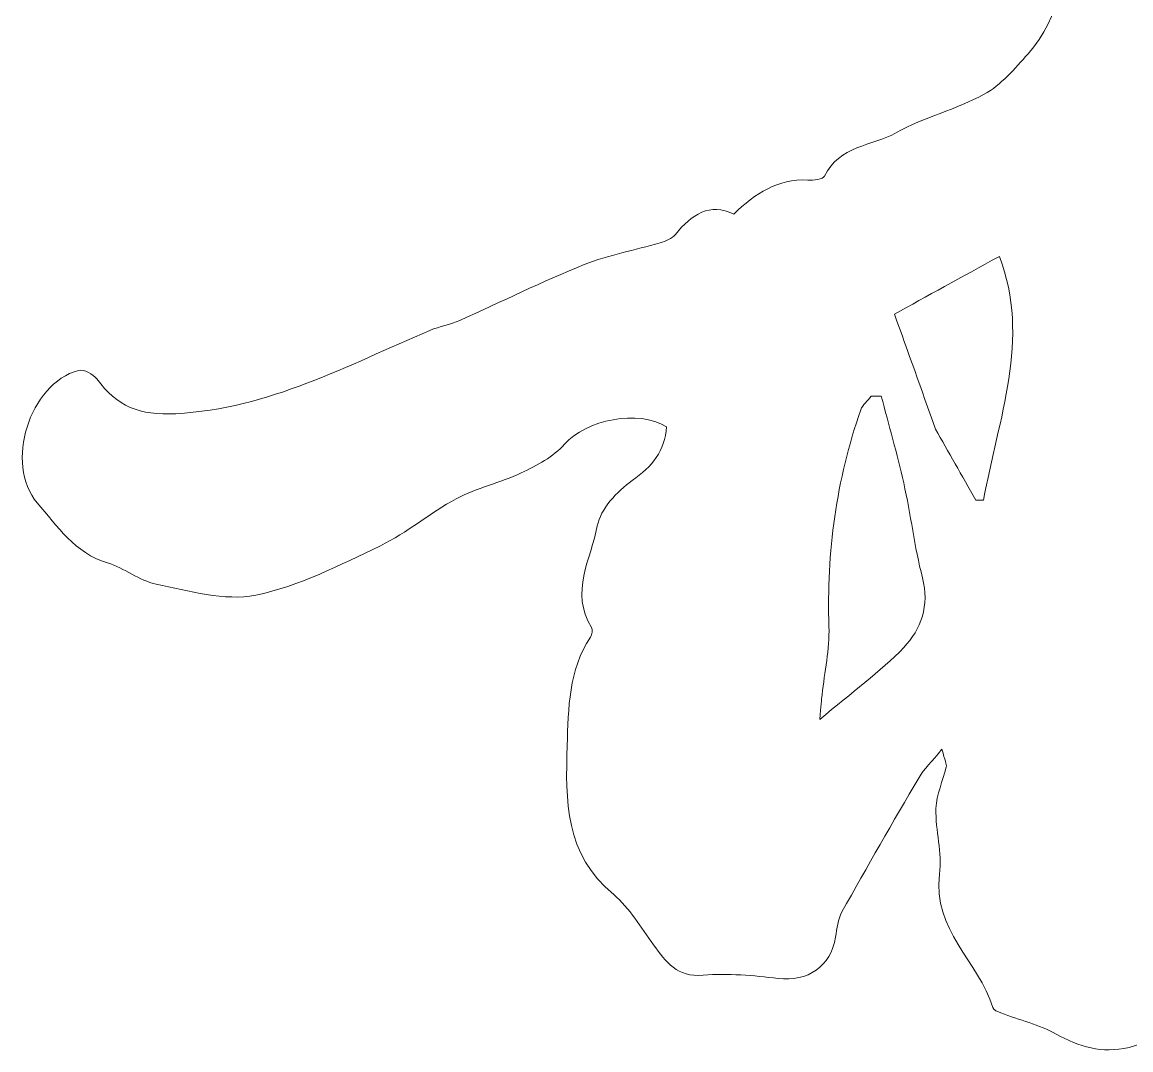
# Model space of a CAD drawing. Header units: inches. Extents: x -3733042 to -3643265, y 623859 to 997713.
# Drawn here: x -3719272.7 to -3719200.9, y 632909.9 to 632976.4 of the extents above; entities that cross this region are included whole.
import ezdxf

# ---------------------------------------------------------------- set-up
doc = ezdxf.new("R2010")
doc.units = ezdxf.units.IN
doc.header["$LTSCALE"] = 1000
doc.header["$MEASUREMENT"] = 0
doc.layers.get('0').update_dxf_attribs({"lineweight": 18})

msp = doc.modelspace()

# ---------------------------------------------------------------- linework, layer by layer
for points in [[(-3719207.564, 632974.365), (-3719205.395, 632976.788), (-3719205.169, 632979.716), (-3719205.153, 632982.827)], [(-3719210.407, 632971.749), (-3719209.309, 632972.347), (-3719208.426, 632973.407), (-3719207.564, 632974.365)], [(-3719216.091, 632969.262), (-3719214.299, 632970.269), (-3719212.221, 632970.759), (-3719210.407, 632971.749)], [(-3719220.742, 632966.442), (-3719219.811, 632968.433), (-3719217.657, 632968.39), (-3719216.091, 632969.262)], [(-3719226.625, 632963.987), (-3719225.204, 632965.354), (-3719223.773, 632966.28), (-3719221.835, 632966.194)], [(-3719221.835, 632966.194), (-3719221.458, 632966.172), (-3719220.833, 632966.232), (-3719220.742, 632966.442)], [(-3719230.399, 632962.679), (-3719229.349, 632963.965), (-3719228.17, 632964.762), (-3719226.625, 632963.987)], [(-3719231.389, 632962.135), (-3719231.029, 632962.232), (-3719230.625, 632962.41), (-3719230.399, 632962.679)], [(-3719236.299, 632960.725), (-3719234.727, 632961.355), (-3719233.02, 632961.651), (-3719231.389, 632962.135)], [(-3719209.422, 632961.252), (-3719211.871, 632959.907), (-3719214.159, 632958.647), (-3719216.215, 632957.522)], [(-3719210.444, 632945.469), (-3719209.508, 632950.729), (-3719207.36, 632955.902), (-3719209.422, 632961.252)], [(-3719244.368, 632957.107), (-3719241.671, 632958.313), (-3719239.028, 632959.627), (-3719236.299, 632960.725)], [(-3719216.215, 632957.522), (-3719215.332, 632955.062), (-3719214.487, 632952.683), (-3719213.556, 632950.077)], [(-3719246.295, 632956.461), (-3719245.67, 632956.72), (-3719244.987, 632956.838), (-3719244.368, 632957.107)], [(-3719262.751, 632951.068), (-3719256.722, 632951.391), (-3719251.624, 632954.211), (-3719246.295, 632956.461)], [(-3719271.729, 632945.297), (-3719273.883, 632947.816), (-3719272.235, 632953.006), (-3719269.054, 632953.872)], [(-3719269.054, 632953.872), (-3719268.72, 632953.953), (-3719268.096, 632953.63), (-3719267.864, 632953.318)], [(-3719267.864, 632953.318), (-3719266.583, 632951.531), (-3719265.108, 632950.939), (-3719262.751, 632951.068)], [(-3719217.722, 632952.204), (-3719217.948, 632951.908), (-3719218.277, 632951.649), (-3719218.395, 632951.321)], [(-3719217.071, 632952.209), (-3719217.286, 632952.209), (-3719217.501, 632952.204), (-3719217.722, 632952.204)], [(-3719215.617, 632946.589), (-3719216.037, 632948.473), (-3719216.575, 632950.336), (-3719217.071, 632952.209)], [(-3719218.395, 632951.321), (-3719219.978, 632946.778), (-3719220.623, 632942.1), (-3719220.457, 632937.282)], [(-3719230.98, 632950.217), (-3719232.778, 632951.38), (-3719236.202, 632950.659), (-3719237.585, 632949.098)], [(-3719233.203, 632946.734), (-3719231.906, 632947.655), (-3719231.072, 632948.645), (-3719230.98, 632950.217)], [(-3719213.556, 632950.077), (-3719212.748, 632948.64), (-3719211.844, 632947.057), (-3719210.95, 632945.48)], [(-3719237.585, 632949.098), (-3719238.296, 632948.279), (-3719239.378, 632947.709), (-3719240.39, 632947.235)], [(-3719240.39, 632947.235), (-3719241.752, 632946.589), (-3719243.27, 632946.266), (-3719244.594, 632945.566)], [(-3719235.459, 632943.801), (-3719235.249, 632944.899), (-3719234.183, 632946.04), (-3719233.203, 632946.734)], [(-3719214.401, 632940.442), (-3719214.918, 632942.46), (-3719215.16, 632944.554), (-3719215.617, 632946.589)], [(-3719267.175, 632941.411), (-3719269.296, 632942.046), (-3719270.432, 632943.779), (-3719271.729, 632945.297)], [(-3719244.594, 632945.566), (-3719246.295, 632944.662), (-3719247.781, 632943.343), (-3719249.508, 632942.52)], [(-3719210.95, 632945.48), (-3719210.783, 632945.475), (-3719210.617, 632945.475), (-3719210.444, 632945.469)], [(-3719235.836, 632937.234), (-3719237.246, 632939.505), (-3719235.863, 632941.669), (-3719235.459, 632943.801)], [(-3719249.508, 632942.52), (-3719252.119, 632941.271), (-3719254.778, 632939.893), (-3719257.572, 632939.322)], [(-3719264.026, 632940.038), (-3719265.119, 632940.259), (-3719266.088, 632941.077), (-3719267.175, 632941.411)], [(-3719215.607, 632935.936), (-3719214.487, 632937.11), (-3719213.932, 632938.649), (-3719214.401, 632940.442)], [(-3719257.572, 632939.322), (-3719259.602, 632938.913), (-3719261.895, 632939.613), (-3719264.026, 632940.038)], [(-3719237.408, 632929.59), (-3719237.327, 632931.996), (-3719237.327, 632934.456), (-3719235.906, 632936.609)], [(-3719235.906, 632936.609), (-3719235.803, 632936.771), (-3719235.75, 632937.094), (-3719235.836, 632937.234)], [(-3719220.457, 632937.282), (-3719220.408, 632935.823), (-3719220.742, 632934.348), (-3719220.903, 632932.884)], [(-3719221.054, 632931.275), (-3719218.976, 632933.024), (-3719217.141, 632934.338), (-3719215.607, 632935.936)], [(-3719220.903, 632932.884), (-3719220.936, 632932.523), (-3719220.973, 632932.163), (-3719221.054, 632931.275)], [(-3719234.398, 632919.933), (-3719237.574, 632922.527), (-3719237.521, 632926.059), (-3719237.408, 632929.59)], [(-3719213.136, 632929.342), (-3719213.814, 632928.535), (-3719214.299, 632928.072), (-3719214.621, 632927.523)], [(-3719212.861, 632928.19), (-3719212.813, 632928.384), (-3719212.947, 632928.61), (-3719213.136, 632929.342)], [(-3719213.529, 632925.509), (-3719213.502, 632926.408), (-3719213.071, 632927.291), (-3719212.861, 632928.19)], [(-3719214.621, 632927.523), (-3719216.317, 632924.637), (-3719217.986, 632921.731), (-3719219.617, 632918.813)], [(-3719213.292, 632921.252), (-3719213.109, 632922.635), (-3719213.566, 632924.088), (-3719213.529, 632925.509)], [(-3719209.847, 632912.623), (-3719210.757, 632915.589), (-3719213.771, 632917.672), (-3719213.292, 632921.252)], [(-3719231.825, 632916.687), (-3719232.644, 632917.801), (-3719233.349, 632919.071), (-3719234.398, 632919.933)], [(-3719219.617, 632918.813), (-3719219.881, 632918.339), (-3719219.934, 632917.736), (-3719220.026, 632917.187)], [(-3719228.606, 632914.717), (-3719230.297, 632914.561), (-3719231.018, 632915.578), (-3719231.825, 632916.687)], [(-3719220.026, 632917.187), (-3719220.333, 632915.293), (-3719221.84, 632914.27), (-3719223.746, 632914.507)], [(-3719197.455, 632915.357), (-3719196.158, 632913.559), (-3719198.435, 632910.642), (-3719201.019, 632910.044)], [(-3719223.746, 632914.507), (-3719225.35, 632914.69), (-3719226.997, 632914.862), (-3719228.606, 632914.717)], [(-3719209.325, 632912.273), (-3719209.518, 632912.354), (-3719209.798, 632912.467), (-3719209.847, 632912.623)], [(-3719205.734, 632910.9), (-3719206.843, 632911.514), (-3719208.119, 632911.815), (-3719209.325, 632912.273)], [(-3719201.019, 632910.044), (-3719202.822, 632909.63), (-3719204.222, 632910.077), (-3719205.734, 632910.9)]]:
    msp.add_open_spline(points, degree=3)

doc.saveas('drawing.dxf')
